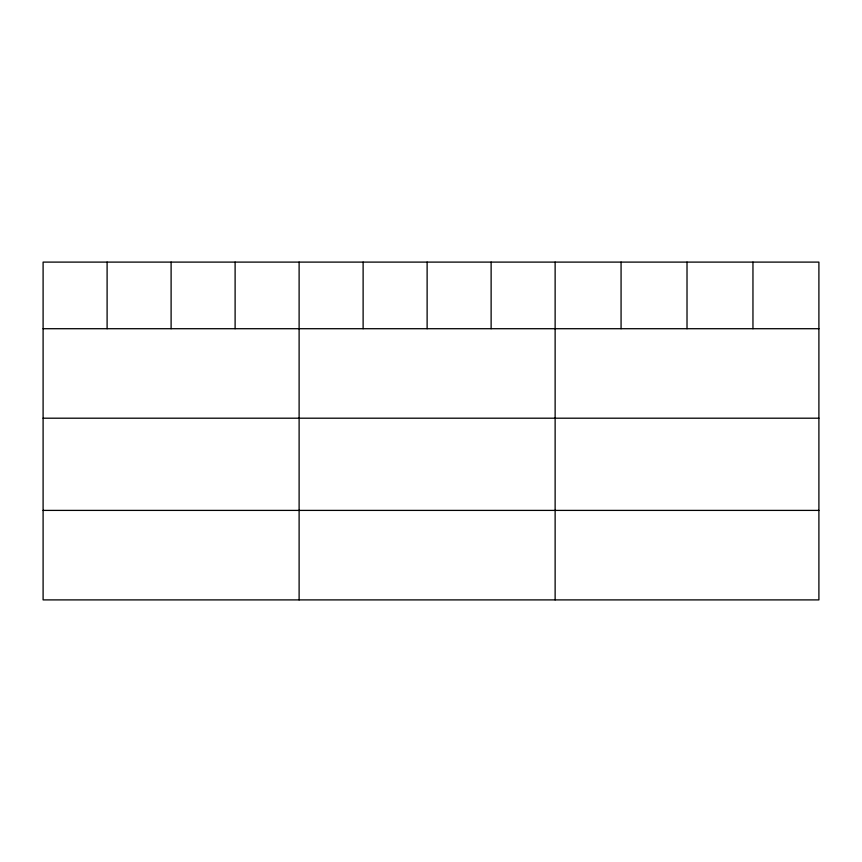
<?xml version="1.0" encoding="UTF-8"?>
<svg xmlns="http://www.w3.org/2000/svg" width="862" height="862" viewBox="0 0 862 862"><rect width="100%" height="100%" fill="white"/><g stroke="black" fill="none" stroke-linecap="round" stroke-linejoin="round"><path stroke-width="1.29" d="M818.9 328.713L818.9 599.898L43.1 599.898L43.1 262.102L818.9 262.102L818.9 328.713L43.1 328.713M43.1 418.199L818.9 418.199M43.1 510.401L818.9 510.401M752.957 262.102L752.957 328.713M687.014 262.102L687.014 328.713M621.071 262.102L621.071 328.713M555.128 262.102L555.128 599.898M491.124 262.102L491.124 328.713M427.121 262.102L427.121 328.713M363.117 262.102L363.117 328.713M299.114 262.102L299.114 599.898M235.11 262.102L235.11 328.713M171.107 262.102L171.107 328.713M107.103 262.102L107.103 328.713"/></g></svg>
